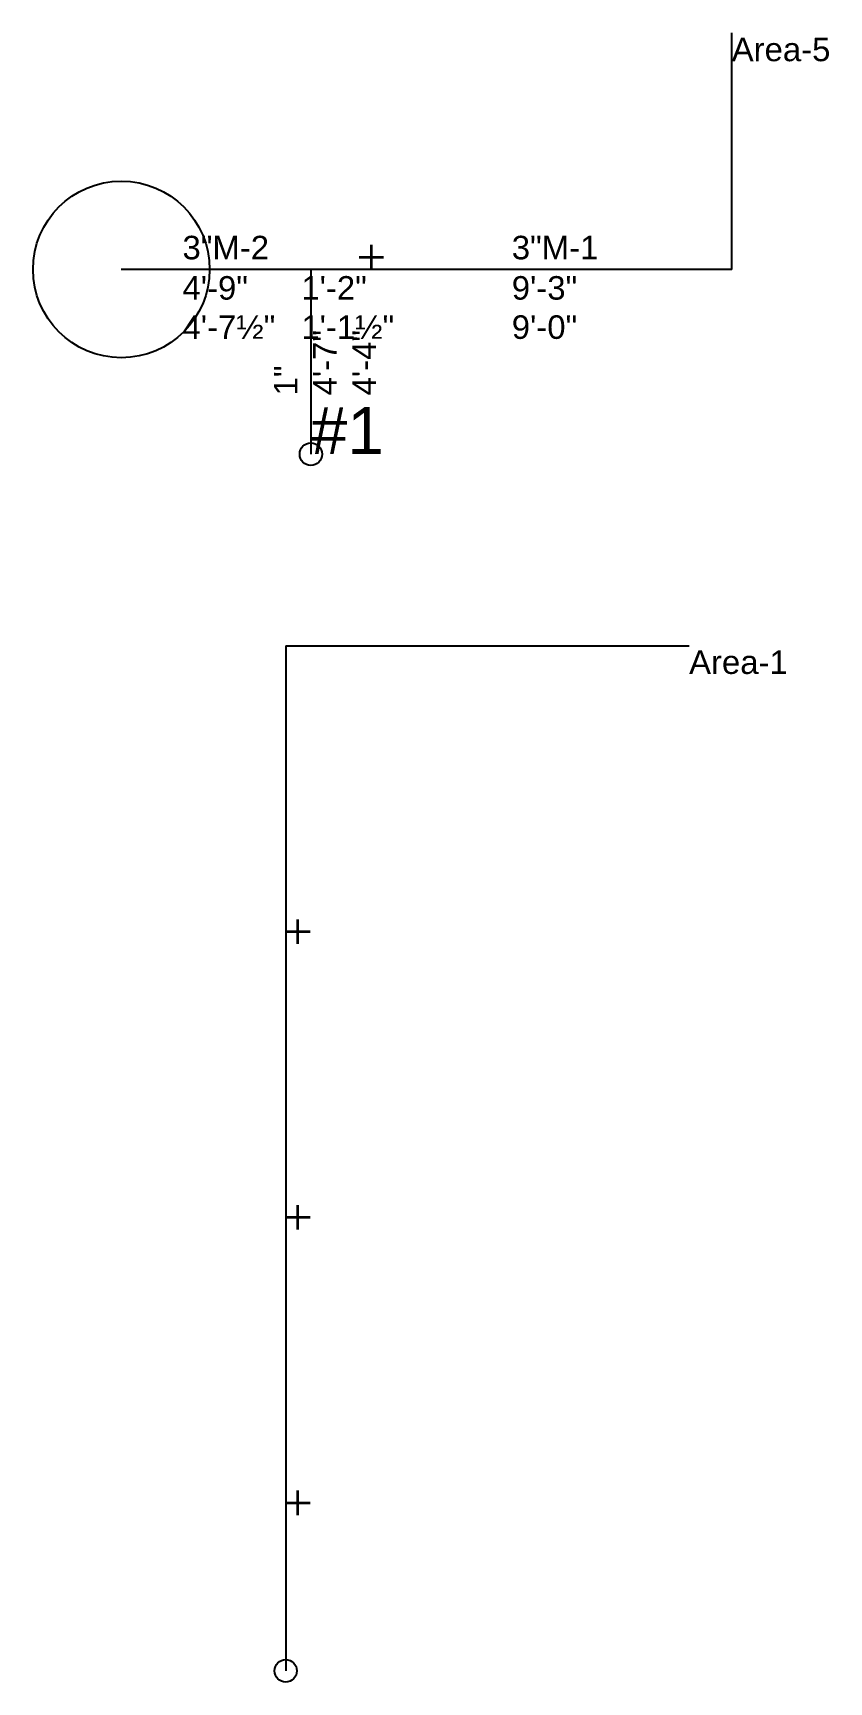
# Model space of a CAD drawing. Header units: inches. Extents: x 110 to 347, y -405 to 86.
import ezdxf

# ---------------------------------------------------------------- set-up
doc = ezdxf.new("R2010")
doc.units = ezdxf.units.IN
doc.header["$MEASUREMENT"] = 0
for name, color, linetype in [('branch', 12, 'Continuous'), ('main', 50, 'Continuous'), ('out', 7, 'Continuous')]:
    doc.layers.add(name, color=color, linetype=linetype)
doc.layers.add('point', color=7, linetype='Continuous', lineweight=35)
doc.styles.get("Standard").update_dxf_attribs({"font": 'arial.ttf', "height": 7})

# ---------------------------------------------------------------- blocks, each defined once
blk = doc.blocks.new('AREA-CONFIG')
at = {"layer": 'branch', "flags": 1}
for tag, p in [('AREA-ID', (0, 0)), ('MAIN-LABEL', (0, -16.8)), ('MAIN-START-NO', (0, -25.2)), ('BRANCH-LABEL', (0, -33.6)), ('BRANCH-START-NO', (0, -42)), ('IGNORE-SHORTER-THAN', (0, -50.4)), ('CUT-LONGER-THAN', (0, -58.8)), ('CUT-BRANCH-INTO', (0, -67.2)), ('CUT-MAIN-INTO', (0, -75.6)), ('MAIN-CUT-CLEARANCE', (0, -84))]:
    blk.add_attdef(tag, p, '', height=7, dxfattribs=at)
at = {"layer": 'branch'}
blk.add_attdef('AREA-NAME', (0, -8.4), '', height=7, dxfattribs=at)
blk = doc.blocks.new('coupling')
at = {"layer": 'point'}
for p, q in [((3.66, 0), (3.66, 7.31)), ((0, 3.66), (7.31, 3.66))]:
    blk.add_line(p, q, dxfattribs=at)

msp = doc.modelspace()

# ---------------------------------------------------------------- linework, layer by layer
at = {"layer": 'branch'}
for p, q in [((192.63, 15.21), (192.63, -39.77)), ((185.14, -96.77), (185.14, -401.83))]:
    msp.add_line(p, q, dxfattribs=at)
for centre, radius in [((136.25, 15.21), 26.27), ((192.63, -39.77), 3.33), ((185.14, -401.83), 3.33)]:
    msp.add_circle(centre, radius, dxfattribs=at)
at = {"layer": 'main'}
for p, q in [((317.82, 15.21), (317.82, 85.57)), ((317.82, 15.21), (136.25, 15.21)), ((185.14, -96.77), (305.14, -96.77))]:
    msp.add_line(p, q, dxfattribs=at)

# ---------------------------------------------------------------- block references
at = {"layer": 'branch'}
msp.add_blockref('AREA-CONFIG', (305.14, -96.77), dxfattribs=at).add_auto_attribs({'AREA-NAME': 'Area-1'})
at = {"layer": 'main'}
msp.add_blockref('AREA-CONFIG', (317.82, 85.57), dxfattribs=at).add_auto_attribs({'AREA-NAME': 'Area-5'})
at = {"layer": 'out'}
for p in [(206.97, 15.21), (185.14, -185.52), (185.14, -270.52), (185.14, -355.52)]:
    msp.add_blockref('coupling', p, dxfattribs=at)

# ---------------------------------------------------------------- texts
msp.add_text('3"M-2', height=7, rotation=360, dxfattribs=at).set_placement((154.44, 18.21))
for s, height, p in [('3"M-1', 7, (252.39, 18.21)), ('#1', 14, (192.63, -39.77))]:
    msp.add_text(s, height=height, dxfattribs=at).set_placement(p)
at = {"layer": 'out', "char_height": 7, "width": 150, "attachment_point": 1}
for s, insert, rotation in [('4\'-9"\\P4\'-7½"', (154.44, 13.21), 360), ('1\'-2"\\P1\'-1½"', (189.8, 13.21), 359.9999), ('1"\\P4\'-7"\\P4\'-4"', (181.63, -22.28), 90)]:
    msp.add_mtext(s, dxfattribs=dict(at, insert=insert, rotation=rotation))
at = {"layer": 'out', "insert": (252.39, 13.21), "char_height": 7, "width": 150, "attachment_point": 1}
msp.add_mtext('9\'-3"\\P9\'-0"', dxfattribs=at)

doc.saveas('drawing.dxf')
